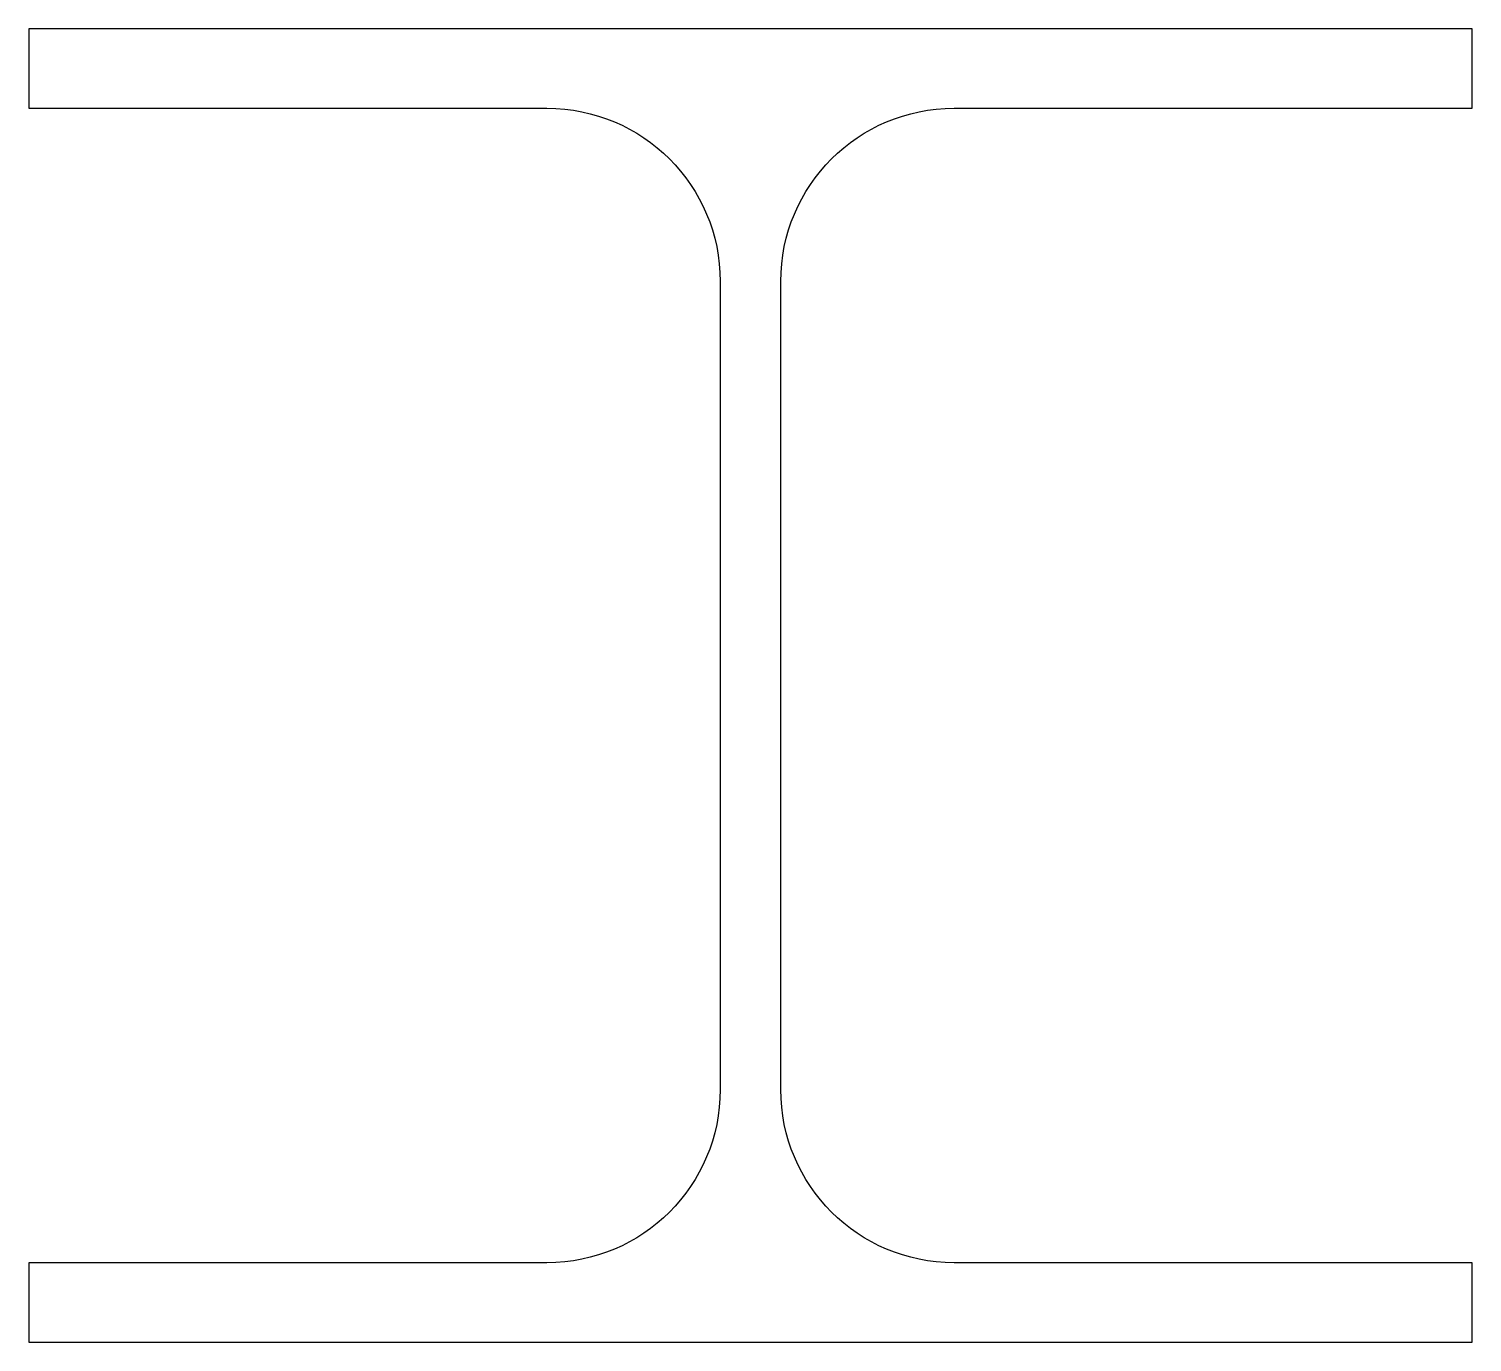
# Model space of a CAD drawing. Header units: millimetres. Extents: x -50 to 50, y -46 to 45.
import ezdxf

# ---------------------------------------------------------------- set-up
doc = ezdxf.new("R2010")
doc.units = ezdxf.units.MM
doc.layers.add('steel', color=7, linetype='Continuous')

msp = doc.modelspace()

# ---------------------------------------------------------------- linework, layer by layer
at = {"layer": 'steel'}
msp.add_lwpolyline([(50, -40), (14.1, -40, -0.41421), (2.1, -28), (2.1, 28, -0.41421), (14.1, 40), (50, 40), (50, 45.5), (-50, 45.5), (-50, 40), (-14.1, 40, -0.41421), (-2.1, 28), (-2.1, -28, -0.41421), (-14.1, -40), (-50, -40), (-50, -45.5), (50, -45.5)], format="xyb", close=True, dxfattribs=at)

doc.saveas('drawing.dxf')
